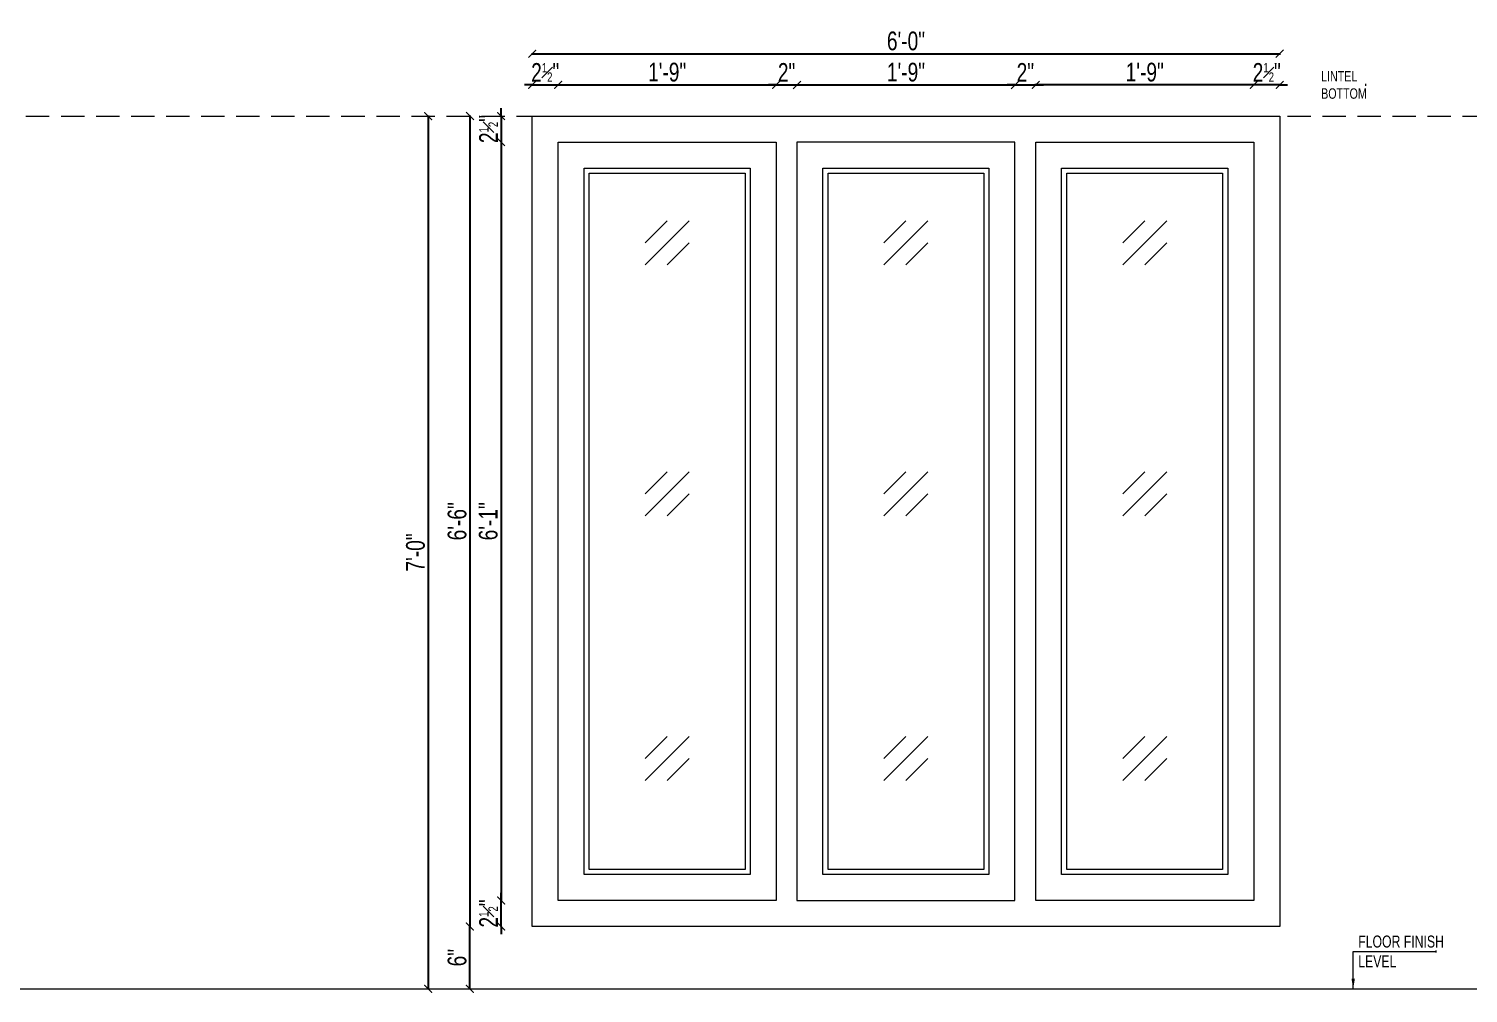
# Model space of a CAD drawing. Header units: inches. Extents: x 3365147 to 3374664, y 1380917 to 1384908.
# Drawn here: x 3372544.5 to 3372683.1, y 1381420 to 1381512.9 of the extents above; entities that cross this region are included whole.
import ezdxf

# ---------------------------------------------------------------- set-up
doc = ezdxf.new("R2010")
doc.units = ezdxf.units.IN
doc.header["$LTSCALE"] = 18
doc.header["$MEASUREMENT"] = 0
doc.header["$PDSIZE"] = -1
doc.linetypes.add('CONTINOUS', pattern=[0])
doc.linetypes.add('HIDDEN2', pattern=[0.1875, 0.125, -0.0625])
for name, color, linetype, lineweight in [('DIM-03_BC', 1, 'Continuous', 9), ('FLOOR FINISHED LEVEL_BC', 1, 'Continuous', 20), ('GLASS-00_BC', 140, 'Continuous', 18), ('LINTEL-00_BC', 41, 'HIDDEN2', 13), ('TEXT ARROW_BC', 4, 'Continuous', 13), ('TEXT_BC', 3, 'CONTINOUS', 18), ('WINDOWS-00_BC', 30, 'Continuous', 18), ('WINDOWS-SHUTTER_BC', 40, 'Continuous', 9)]:
    doc.layers.add(name, color=color, linetype=linetype, lineweight=lineweight)
doc.styles.add('BC-TEXT_GENERAL', font='swisscl.ttf')
doc.styles.add('BC-WALL_DIM', font='swisscl.ttf')
doc.styles.add('BC_ROOM _DIM', font='swisscl.ttf')
doc.dimstyles.new('BC-RD2', dxfattribs={"dimscale": 0.8, "dimtxt": 6, "dimasz": 2.5, "dimexe": 4.5, "dimexo": 0, "dimgap": 1, "dimtad": 1, "dimdec": 4, "dimzin": 3, "dimdsep": 46, "dimlunit": 4, "dimtxsty": 'BC_ROOM _DIM', "dimblk": 'ARCHTICK', "dimcen": 0.0625, "dimdle": 0.25, "dimse1": 1, "dimse2": 1, "dimclrd": 8, "dimclre": 4, "dimclrt": 256, "dimadec": 0, "dimazin": 0, "dimtfac": 0.5, "dimtdec": 4, "dimtix": 1, "dimtofl": 0, "dimtmove": 2, "dimatfit": 2, "dimfxl": 0, "dimfrac": 1, "dimtolj": 1, "dimtzin": 1, "dimarcsym": 0})
doc.dimstyles.new('WALL DIM-02_BC', dxfattribs={"dimtxt": 4, "dimasz": 2, "dimexe": 4.5, "dimexo": 0, "dimgap": 1, "dimtad": 1, "dimdec": 1, "dimzin": 0, "dimdsep": 46, "dimlunit": 4, "dimtxsty": 'BC-WALL_DIM', "dimblk": 'ARCHTICK', "dimcen": 0.0625, "dimdle": 0.25, "dimse1": 1, "dimse2": 1, "dimclrd": 7, "dimclre": 4, "dimclrt": 256, "dimadec": 0, "dimazin": 0, "dimtfac": 0.5, "dimtdec": 1, "dimtix": 1, "dimtofl": 0, "dimtmove": 2, "dimatfit": 2, "dimfxl": 0, "dimfrac": 1, "dimtolj": 1, "dimtzin": 1, "dimlwd": -1, "dimarcsym": 0})

# ---------------------------------------------------------------- blocks, each defined once
blk = doc.blocks.new('ARCHTICK')
at = {"color": 0, "const_width": 0.15}
blk.add_lwpolyline([(-0.5, -0.5), (0.5, 0.5)], dxfattribs=at)
blk = doc.blocks.new('*D1649')
at = {"layer": 'Defpoints', "color": 0, "transparency": 16777216}
for p in [(3372595.49, 1381507.46), (3372592.99, 1381504.46), (3372595.49, 1381501.96)]:
    blk.add_point(p, dxfattribs=at)
at = {"layer": 'DIM-03_BC', "color": 254, "lineweight": -2, "transparency": 16777216}
for p, q in [((3372592.99, 1381507.46), (3372592.24, 1381507.46)), ((3372592.99, 1381507.46), (3372595.49, 1381507.46)), ((3372595.49, 1381507.46), (3372596.24, 1381507.46))]:
    blk.add_line(p, q, dxfattribs=at)
at = {"layer": 'DIM-03_BC', "color": 254, "lineweight": -2, "transparency": 16777216, "xscale": 0.75, "yscale": 0.75, "zscale": 0.75}
blk.add_blockref('ARCHTICK', (3372592.99, 1381507.46), dxfattribs=at)
at = {"layer": 'DIM-03_BC', "color": 254, "lineweight": -2, "transparency": 16777216, "xscale": 0.75, "yscale": 0.75, "zscale": 0.75, "rotation": 180}
blk.add_blockref('ARCHTICK', (3372595.49, 1381507.46), dxfattribs=at)
at = {"layer": 'DIM-03_BC', "transparency": 16777216, "insert": (3372594.24, 1381508.66), "char_height": 1.8, "attachment_point": 5, "style": 'BC_ROOM _DIM'}
blk.add_mtext('\\A1;2{\\H0.5x;\\S1#2;}"', dxfattribs=at)
blk = doc.blocks.new('_ArchTick')
at = {"color": 0, "linetype": 'ByBlock', "const_width": 0.15}
blk.add_lwpolyline([(-0.5, -0.5), (0.5, 0.5)], dxfattribs=at)
blk = doc.blocks.new('*D1650')
at = {"layer": 'Defpoints', "color": 0, "transparency": 16777216}
for p in [(3372616.49, 1381507.46), (3372595.49, 1381501.96), (3372616.49, 1381501.96)]:
    blk.add_point(p, dxfattribs=at)
at = {"layer": 'DIM-03_BC', "color": 254, "lineweight": -2, "transparency": 16777216}
blk.add_line((3372595.41, 1381507.46), (3372616.56, 1381507.46), dxfattribs=at)
at = {"layer": 'DIM-03_BC', "color": 254, "lineweight": -2, "transparency": 16777216, "xscale": 0.75, "yscale": 0.75, "zscale": 0.75, "rotation": 180}
blk.add_blockref('ARCHTICK', (3372595.49, 1381507.46), dxfattribs=at)
at = {"layer": 'DIM-03_BC', "color": 254, "lineweight": -2, "transparency": 16777216, "xscale": 0.75, "yscale": 0.75, "zscale": 0.75}
blk.add_blockref('ARCHTICK', (3372616.49, 1381507.46), dxfattribs=at)
at = {"layer": 'DIM-03_BC', "transparency": 16777216, "insert": (3372605.99, 1381508.68), "char_height": 1.8, "attachment_point": 5, "style": 'BC_ROOM _DIM'}
blk.add_mtext('\\A1;1\'-9"', dxfattribs=at)
blk = doc.blocks.new('*D1651')
at = {"layer": 'Defpoints', "color": 0, "transparency": 16777216}
for p in [(3372639.49, 1381507.46), (3372618.49, 1381501.96), (3372639.49, 1381501.96)]:
    blk.add_point(p, dxfattribs=at)
at = {"layer": 'DIM-03_BC', "color": 254, "lineweight": -2, "transparency": 16777216}
blk.add_line((3372618.41, 1381507.46), (3372639.56, 1381507.46), dxfattribs=at)
at = {"layer": 'DIM-03_BC', "color": 254, "lineweight": -2, "transparency": 16777216, "xscale": 0.75, "yscale": 0.75, "zscale": 0.75, "rotation": 180}
blk.add_blockref('ARCHTICK', (3372618.49, 1381507.46), dxfattribs=at)
at = {"layer": 'DIM-03_BC', "color": 254, "lineweight": -2, "transparency": 16777216, "xscale": 0.75, "yscale": 0.75, "zscale": 0.75}
blk.add_blockref('ARCHTICK', (3372639.49, 1381507.46), dxfattribs=at)
at = {"layer": 'DIM-03_BC', "transparency": 16777216, "insert": (3372628.99, 1381508.68), "char_height": 1.8, "attachment_point": 5, "style": 'BC_ROOM _DIM'}
blk.add_mtext('\\A1;1\'-9"', dxfattribs=at)
blk = doc.blocks.new('*D1652')
at = {"layer": 'Defpoints', "color": 0, "transparency": 16777216}
for p in [(3372664.99, 1381510.46), (3372592.99, 1381504.46), (3372664.99, 1381504.46)]:
    blk.add_point(p, dxfattribs=at)
at = {"layer": 'DIM-03_BC', "color": 254, "lineweight": -2, "transparency": 16777216}
blk.add_line((3372592.91, 1381510.46), (3372665.06, 1381510.46), dxfattribs=at)
at = {"layer": 'DIM-03_BC', "color": 254, "lineweight": -2, "transparency": 16777216, "xscale": 0.75, "yscale": 0.75, "zscale": 0.75, "rotation": 180}
blk.add_blockref('ARCHTICK', (3372592.99, 1381510.46), dxfattribs=at)
at = {"layer": 'DIM-03_BC', "color": 254, "lineweight": -2, "transparency": 16777216, "xscale": 0.75, "yscale": 0.75, "zscale": 0.75}
blk.add_blockref('ARCHTICK', (3372664.99, 1381510.46), dxfattribs=at)
at = {"layer": 'DIM-03_BC', "transparency": 16777216, "insert": (3372628.99, 1381511.68), "char_height": 1.8, "attachment_point": 5, "style": 'BC_ROOM _DIM'}
blk.add_mtext('\\A1;6\'-0"', dxfattribs=at)
blk = doc.blocks.new('*D1653')
at = {"layer": 'Defpoints', "color": 0, "transparency": 16777216}
for p in [(3372592.99, 1381504.46), (3372589.99, 1381501.96), (3372595.49, 1381501.96)]:
    blk.add_point(p, dxfattribs=at)
at = {"layer": 'DIM-03_BC', "color": 254, "lineweight": -2, "transparency": 16777216}
for p, q in [((3372589.99, 1381504.46), (3372589.99, 1381505.21)), ((3372589.99, 1381504.46), (3372589.99, 1381501.96)), ((3372589.99, 1381501.96), (3372589.99, 1381501.21))]:
    blk.add_line(p, q, dxfattribs=at)
at = {"layer": 'DIM-03_BC', "color": 254, "lineweight": -2, "transparency": 16777216, "xscale": 0.75, "yscale": 0.75, "zscale": 0.75}
for p, rotation in [((3372589.99, 1381504.46), 270), ((3372589.99, 1381501.96), 90)]:
    blk.add_blockref('ARCHTICK', p, dxfattribs=dict(at, rotation=rotation))
at = {"layer": 'DIM-03_BC', "transparency": 16777216, "insert": (3372588.78, 1381503.21), "char_height": 1.8, "attachment_point": 5, "rotation": 90, "style": 'BC_ROOM _DIM'}
blk.add_mtext('\\A1;2{\\H0.5x;\\S1#2;}"', dxfattribs=at)
blk = doc.blocks.new('*D1654')
at = {"layer": 'Defpoints', "color": 0, "transparency": 16777216}
for p in [(3372595.49, 1381501.96), (3372589.99, 1381428.96), (3372595.49, 1381428.96)]:
    blk.add_point(p, dxfattribs=at)
at = {"layer": 'DIM-03_BC', "color": 254, "lineweight": -2, "transparency": 16777216}
blk.add_line((3372589.99, 1381502.03), (3372589.99, 1381428.88), dxfattribs=at)
at = {"layer": 'DIM-03_BC', "color": 254, "lineweight": -2, "transparency": 16777216, "xscale": 0.75, "yscale": 0.75, "zscale": 0.75}
for p, rotation in [((3372589.99, 1381501.96), 90), ((3372589.99, 1381428.96), 270)]:
    blk.add_blockref('ARCHTICK', p, dxfattribs=dict(at, rotation=rotation))
at = {"layer": 'DIM-03_BC', "transparency": 16777216, "insert": (3372588.76, 1381465.46), "char_height": 1.8, "attachment_point": 5, "rotation": 90, "style": 'BC_ROOM _DIM'}
blk.add_mtext('\\A1;6\'-1"', dxfattribs=at)
blk = doc.blocks.new('*D1655')
at = {"layer": 'Defpoints', "color": 0, "transparency": 16777216}
for p in [(3372592.99, 1381504.46), (3372586.99, 1381426.46), (3372592.99, 1381426.46)]:
    blk.add_point(p, dxfattribs=at)
at = {"layer": 'DIM-03_BC', "color": 254, "lineweight": -2, "transparency": 16777216}
blk.add_line((3372586.99, 1381504.53), (3372586.99, 1381426.38), dxfattribs=at)
at = {"layer": 'DIM-03_BC', "color": 254, "lineweight": -2, "transparency": 16777216, "xscale": 0.75, "yscale": 0.75, "zscale": 0.75}
for p, rotation in [((3372586.99, 1381504.46), 90), ((3372586.99, 1381426.46), 270)]:
    blk.add_blockref('ARCHTICK', p, dxfattribs=dict(at, rotation=rotation))
at = {"layer": 'DIM-03_BC', "transparency": 16777216, "insert": (3372585.76, 1381465.46), "char_height": 1.8, "attachment_point": 5, "rotation": 90, "style": 'BC_ROOM _DIM'}
blk.add_mtext('\\A1;6\'-6"', dxfattribs=at)
blk = doc.blocks.new('*D1656')
at = {"layer": 'Defpoints', "color": 0, "transparency": 16777216}
for p in [(3372589.99, 1381428.96), (3372595.49, 1381428.96), (3372592.99, 1381426.46)]:
    blk.add_point(p, dxfattribs=at)
at = {"layer": 'DIM-03_BC', "color": 254, "lineweight": -2, "transparency": 16777216}
for p, q in [((3372589.99, 1381428.96), (3372589.99, 1381429.71)), ((3372589.99, 1381426.46), (3372589.99, 1381428.96)), ((3372589.99, 1381426.46), (3372589.99, 1381425.71))]:
    blk.add_line(p, q, dxfattribs=at)
at = {"layer": 'DIM-03_BC', "color": 254, "lineweight": -2, "transparency": 16777216, "xscale": 0.75, "yscale": 0.75, "zscale": 0.75}
for p, rotation in [((3372589.99, 1381428.96), 270), ((3372589.99, 1381426.46), 90)]:
    blk.add_blockref('ARCHTICK', p, dxfattribs=dict(at, rotation=rotation))
at = {"layer": 'DIM-03_BC', "transparency": 16777216, "insert": (3372588.78, 1381427.71), "char_height": 1.8, "attachment_point": 5, "rotation": 90, "style": 'BC_ROOM _DIM'}
blk.add_mtext('\\A1;2{\\H0.5x;\\S1#2;}"', dxfattribs=at)
blk = doc.blocks.new('*D1657')
at = {"layer": 'Defpoints', "color": 0, "transparency": 16777216}
for p in [(3372586.99, 1381426.46), (3372592.99, 1381426.46), (3372592.99, 1381420.46)]:
    blk.add_point(p, dxfattribs=at)
at = {"layer": 'DIM-03_BC', "color": 254, "lineweight": -2, "transparency": 16777216}
blk.add_line((3372586.99, 1381420.38), (3372586.99, 1381426.53), dxfattribs=at)
at = {"layer": 'DIM-03_BC', "color": 254, "lineweight": -2, "transparency": 16777216, "xscale": 0.75, "yscale": 0.75, "zscale": 0.75}
for p, rotation in [((3372586.99, 1381426.46), 90), ((3372586.99, 1381420.46), 270)]:
    blk.add_blockref('ARCHTICK', p, dxfattribs=dict(at, rotation=rotation))
at = {"layer": 'DIM-03_BC', "transparency": 16777216, "insert": (3372585.76, 1381423.46), "char_height": 1.8, "attachment_point": 5, "rotation": 90, "style": 'BC_ROOM _DIM'}
blk.add_mtext('\\A1;6"', dxfattribs=at)
blk = doc.blocks.new('*D1658')
at = {"layer": 'Defpoints', "color": 0, "transparency": 16777216}
for p in [(3372641.49, 1381507.46), (3372641.49, 1381501.96), (3372662.49, 1381501.96)]:
    blk.add_point(p, dxfattribs=at)
at = {"layer": 'DIM-03_BC', "color": 254, "lineweight": -2, "transparency": 16777216}
blk.add_line((3372662.56, 1381507.46), (3372641.41, 1381507.46), dxfattribs=at)
at = {"layer": 'DIM-03_BC', "color": 254, "lineweight": -2, "transparency": 16777216, "xscale": 0.75, "yscale": 0.75, "zscale": 0.75, "rotation": 180}
blk.add_blockref('ARCHTICK', (3372641.49, 1381507.46), dxfattribs=at)
at = {"layer": 'DIM-03_BC', "color": 254, "lineweight": -2, "transparency": 16777216, "xscale": 0.75, "yscale": 0.75, "zscale": 0.75}
blk.add_blockref('ARCHTICK', (3372662.49, 1381507.46), dxfattribs=at)
at = {"layer": 'DIM-03_BC', "transparency": 16777216, "insert": (3372651.99, 1381508.68), "char_height": 1.8, "attachment_point": 5, "style": 'BC_ROOM _DIM'}
blk.add_mtext('\\A1;1\'-9"', dxfattribs=at)
blk = doc.blocks.new('*D1659')
at = {"layer": 'Defpoints', "color": 0, "transparency": 16777216}
for p in [(3372662.49, 1381507.46), (3372664.99, 1381504.46), (3372662.49, 1381501.96)]:
    blk.add_point(p, dxfattribs=at)
at = {"layer": 'DIM-03_BC', "color": 254, "lineweight": -2, "transparency": 16777216}
for p, q in [((3372662.49, 1381507.46), (3372661.74, 1381507.46)), ((3372664.99, 1381507.46), (3372662.49, 1381507.46)), ((3372664.99, 1381507.46), (3372665.74, 1381507.46))]:
    blk.add_line(p, q, dxfattribs=at)
at = {"layer": 'DIM-03_BC', "color": 254, "lineweight": -2, "transparency": 16777216, "xscale": 0.75, "yscale": 0.75, "zscale": 0.75}
blk.add_blockref('ARCHTICK', (3372662.49, 1381507.46), dxfattribs=at)
at = {"layer": 'DIM-03_BC', "color": 254, "lineweight": -2, "transparency": 16777216, "xscale": 0.75, "yscale": 0.75, "zscale": 0.75, "rotation": 180}
blk.add_blockref('ARCHTICK', (3372664.99, 1381507.46), dxfattribs=at)
at = {"layer": 'DIM-03_BC', "transparency": 16777216, "insert": (3372663.74, 1381508.66), "char_height": 1.8, "attachment_point": 5, "style": 'BC_ROOM _DIM'}
blk.add_mtext('\\A1;2{\\H0.5x;\\S1#2;}"', dxfattribs=at)
blk = doc.blocks.new('*D1665')
at = {"layer": 'Defpoints', "color": 0, "transparency": 16777216}
for p in [(3372641.49, 1381507.46), (3372639.49, 1381501.96), (3372641.49, 1381501.96)]:
    blk.add_point(p, dxfattribs=at)
at = {"layer": 'DIM-03_BC', "color": 254, "lineweight": -2, "transparency": 16777216}
for p, q in [((3372639.49, 1381507.46), (3372638.74, 1381507.46)), ((3372639.49, 1381507.46), (3372641.49, 1381507.46)), ((3372641.49, 1381507.46), (3372642.24, 1381507.46))]:
    blk.add_line(p, q, dxfattribs=at)
at = {"layer": 'DIM-03_BC', "color": 254, "lineweight": -2, "transparency": 16777216, "xscale": 0.75, "yscale": 0.75, "zscale": 0.75}
blk.add_blockref('ARCHTICK', (3372639.49, 1381507.46), dxfattribs=at)
at = {"layer": 'DIM-03_BC', "color": 254, "lineweight": -2, "transparency": 16777216, "xscale": 0.75, "yscale": 0.75, "zscale": 0.75, "rotation": 180}
blk.add_blockref('ARCHTICK', (3372641.49, 1381507.46), dxfattribs=at)
at = {"layer": 'DIM-03_BC', "transparency": 16777216, "insert": (3372640.49, 1381508.66), "char_height": 1.8, "attachment_point": 5, "style": 'BC_ROOM _DIM'}
blk.add_mtext('\\A1;2"', dxfattribs=at)
blk = doc.blocks.new('*D1666')
at = {"layer": 'Defpoints', "color": 0, "transparency": 16777216}
for p in [(3372618.49, 1381507.46), (3372616.49, 1381501.96), (3372618.49, 1381501.96)]:
    blk.add_point(p, dxfattribs=at)
at = {"layer": 'DIM-03_BC', "color": 254, "lineweight": -2, "transparency": 16777216}
for p, q in [((3372616.49, 1381507.46), (3372615.74, 1381507.46)), ((3372616.49, 1381507.46), (3372618.49, 1381507.46)), ((3372618.49, 1381507.46), (3372619.24, 1381507.46))]:
    blk.add_line(p, q, dxfattribs=at)
at = {"layer": 'DIM-03_BC', "color": 254, "lineweight": -2, "transparency": 16777216, "xscale": 0.75, "yscale": 0.75, "zscale": 0.75}
blk.add_blockref('ARCHTICK', (3372616.49, 1381507.46), dxfattribs=at)
at = {"layer": 'DIM-03_BC', "color": 254, "lineweight": -2, "transparency": 16777216, "xscale": 0.75, "yscale": 0.75, "zscale": 0.75, "rotation": 180}
blk.add_blockref('ARCHTICK', (3372618.49, 1381507.46), dxfattribs=at)
at = {"layer": 'DIM-03_BC', "transparency": 16777216, "insert": (3372617.49, 1381508.66), "char_height": 1.8, "attachment_point": 5, "style": 'BC_ROOM _DIM'}
blk.add_mtext('\\A1;2"', dxfattribs=at)
blk = doc.blocks.new('*D1677')
at = {"layer": 'Defpoints', "color": 0, "transparency": 16777216}
for p in [(3372592.99, 1381504.46), (3372582.97, 1381420.46), (3372592.99, 1381420.46)]:
    blk.add_point(p, dxfattribs=at)
at = {"layer": 'DIM-03_BC', "color": 254, "lineweight": -2, "transparency": 16777216}
blk.add_line((3372582.97, 1381504.53), (3372582.97, 1381420.38), dxfattribs=at)
at = {"layer": 'DIM-03_BC', "color": 254, "lineweight": -2, "transparency": 16777216, "xscale": 0.75, "yscale": 0.75, "zscale": 0.75}
for p, rotation in [((3372582.97, 1381504.46), 90), ((3372582.97, 1381420.46), 270)]:
    blk.add_blockref('ARCHTICK', p, dxfattribs=dict(at, rotation=rotation))
at = {"layer": 'DIM-03_BC', "transparency": 16777216, "insert": (3372581.75, 1381462.46), "char_height": 1.8, "attachment_point": 5, "rotation": 90, "style": 'BC_ROOM _DIM'}
blk.add_mtext('\\A1;7\'-0"', dxfattribs=at)

msp = doc.modelspace()

# ---------------------------------------------------------------- linework, layer by layer
at = {"layer": 'FLOOR FINISHED LEVEL_BC', "transparency": 33554687}
msp.add_line((3372405.85388, 1381420.4553), (3373535.0443, 1381420.4553), dxfattribs=at)
at = {"layer": 'GLASS-00_BC', "transparency": 33554687}
for p, q in [((3372603.86472, 1381490.13556), (3372608.10736, 1381494.3782)), ((3372603.86472, 1381492.25688), (3372605.98604, 1381494.3782)), ((3372626.86472, 1381490.13556), (3372631.10736, 1381494.3782)), ((3372626.86472, 1381492.25688), (3372628.98604, 1381494.3782)), ((3372649.86472, 1381490.13556), (3372654.10736, 1381494.3782)), ((3372649.86472, 1381492.25688), (3372651.98604, 1381494.3782)), ((3372605.98604, 1381490.13556), (3372608.10736, 1381492.25688)), ((3372628.98604, 1381490.13556), (3372631.10736, 1381492.25688)), ((3372651.98604, 1381490.13556), (3372654.10736, 1381492.25688)), ((3372603.86472, 1381465.97606), (3372608.10736, 1381470.2187)), ((3372603.86472, 1381468.09738), (3372605.98604, 1381470.2187)), ((3372626.86472, 1381465.97606), (3372631.10736, 1381470.2187)), ((3372626.86472, 1381468.09738), (3372628.98604, 1381470.2187)), ((3372649.86472, 1381465.97606), (3372654.10736, 1381470.2187)), ((3372649.86472, 1381468.09738), (3372651.98604, 1381470.2187)), ((3372605.98604, 1381465.97606), (3372608.10736, 1381468.09738)), ((3372628.98604, 1381465.97606), (3372631.10736, 1381468.09738)), ((3372651.98604, 1381465.97606), (3372654.10736, 1381468.09738)), ((3372603.86472, 1381440.49636), (3372608.10736, 1381444.739)), ((3372603.86472, 1381442.61768), (3372605.98604, 1381444.739)), ((3372626.86472, 1381440.49636), (3372631.10736, 1381444.739)), ((3372626.86472, 1381442.61768), (3372628.98604, 1381444.739)), ((3372649.86472, 1381440.49636), (3372654.10736, 1381444.739)), ((3372649.86472, 1381442.61768), (3372651.98604, 1381444.739)), ((3372605.98604, 1381440.49636), (3372608.10736, 1381442.61768)), ((3372628.98604, 1381440.49636), (3372631.10736, 1381442.61768)), ((3372651.98604, 1381440.49636), (3372654.10736, 1381442.61768))]:
    msp.add_line(p, q, dxfattribs=at)
at = {"layer": 'LINTEL-00_BC', "transparency": 33554687}
msp.add_line((3372405.85388, 1381504.4553), (3373535.04429, 1381504.4553), dxfattribs=at)
at = {"layer": 'TEXT ARROW_BC', "transparency": 33554687}
for p, q in [((3372673.26355, 1381507.5553), (3372673.26355, 1381507.3553)), ((3372680.07267, 1381423.95303), (3372680.07267, 1381424.15303))]:
    msp.add_line(p, q, dxfattribs=at)
msp.add_lwpolyline([(3372668.71145, 1381504.4553, 0, 0.2, 0), (3372668.71145, 1381505.1553, 0, 0, 0), (3372668.71145, 1381507.4553, 0, 0, 0), (3372673.26355, 1381507.4553, 0, 0, 0)], format="xyseb", dxfattribs=at)
at = {"layer": 'WINDOWS-00_BC', "transparency": 33554687}
for points in [[(3372592.98604, 1381504.4553), (3372664.98604, 1381504.4553), (3372664.98604, 1381426.4553), (3372592.98604, 1381426.4553)], [(3372595.48604, 1381501.9553), (3372616.48604, 1381501.9553), (3372616.48604, 1381428.9553), (3372595.48604, 1381428.9553)], [(3372639.48604, 1381501.9553), (3372618.48604, 1381501.9553), (3372618.48604, 1381428.9553), (3372639.48604, 1381428.9553)], [(3372641.48604, 1381501.9553), (3372662.48604, 1381501.9553), (3372662.48604, 1381428.9553), (3372641.48604, 1381428.9553)]]:
    msp.add_lwpolyline(points, close=True, dxfattribs=at)
at = {"layer": 'WINDOWS-SHUTTER_BC', "transparency": 33554687}
for points in [[(3372613.98604, 1381431.4553), (3372597.98604, 1381431.4553), (3372597.98604, 1381499.4553), (3372613.98604, 1381499.4553), (3372613.98604, 1381431.4553)], [(3372613.48604, 1381431.9553), (3372598.48604, 1381431.9553), (3372598.48604, 1381498.9553), (3372613.48604, 1381498.9553), (3372613.48604, 1381431.9553)], [(3372636.98604, 1381431.4553), (3372620.98604, 1381431.4553), (3372620.98604, 1381499.4553), (3372636.98604, 1381499.4553), (3372636.98604, 1381431.4553)], [(3372636.48604, 1381431.9553), (3372621.48604, 1381431.9553), (3372621.48604, 1381498.9553), (3372636.48604, 1381498.9553), (3372636.48604, 1381431.9553)], [(3372659.98604, 1381431.4553), (3372643.98604, 1381431.4553), (3372643.98604, 1381499.4553), (3372659.98604, 1381499.4553), (3372659.98604, 1381431.4553)], [(3372659.48604, 1381431.9553), (3372644.48604, 1381431.9553), (3372644.48604, 1381498.9553), (3372659.48604, 1381498.9553), (3372659.48604, 1381431.9553)]]:
    msp.add_lwpolyline(points, dxfattribs=at)

# ---------------------------------------------------------------- texts
at = {"layer": 'TEXT_BC', "transparency": 33554687, "attachment_point": 4, "style": 'BC-TEXT_GENERAL'}
for s, insert, char_height in [('\\A1;LINTEL\\PBOTTOM ', (3372668.98564, 1381507.4553), 1), ('\\A1;FLOOR FINISH\\PLEVEL ', (3372672.55311, 1381424.05303), 1.15)]:
    msp.add_mtext(s, dxfattribs=dict(at, insert=insert, char_height=char_height))

# ---------------------------------------------------------------- dimensions: what is measured, and where the dimension line sits
at = {"layer": 'DIM-03_BC', "transparency": 33554687}
for base, p1, p2, picture, middle in [((3372664.98604, 1381510.4553), (3372592.98604, 1381504.4553), (3372664.98604, 1381504.4553), '*D1652', (3372628.98604, 1381511.67712)), ((3372595.48604, 1381507.4553), (3372592.98604, 1381504.4553), (3372595.48604, 1381501.9553), '*D1649', (3372594.23604, 1381508.65884)), ((3372616.48604, 1381507.4553), (3372595.48604, 1381501.9553), (3372616.48604, 1381501.9553), '*D1650', (3372605.98604, 1381508.67594)), ((3372618.48604, 1381507.4553), (3372616.48604, 1381501.9553), (3372618.48604, 1381501.9553), '*D1666', (3372617.48604, 1381508.65884)), ((3372639.48604, 1381507.4553), (3372618.48604, 1381501.9553), (3372639.48604, 1381501.9553), '*D1651', (3372628.98604, 1381508.67594)), ((3372641.48604, 1381507.4553), (3372639.48604, 1381501.9553), (3372641.48604, 1381501.9553), '*D1665', (3372640.48604, 1381508.65884))]:
    dim = msp.add_linear_dim(base=base, p1=p1, p2=p2, dimstyle='BC-RD2', override={"dimscale": 0.3, "dimtad": 3, "dimdec": 2, "dimpost": '\\X', "dimclrd": 254, "dimtofl": 1}, dxfattribs=at)
    dim.commit()
    dim.dimension.update_dxf_attribs({"geometry": picture, "text_midpoint": middle})
for base, p1, p2, angle, picture, middle in [((3372641.48604, 1381507.4553), (3372662.48604, 1381501.9553), (3372641.48604, 1381501.9553), 180, '*D1658', (3372651.98604, 1381508.67594)), ((3372662.48604, 1381507.4553), (3372664.98604, 1381504.4553), (3372662.48604, 1381501.9553), 180, '*D1659', (3372663.73604, 1381508.65884)), ((3372589.98604, 1381501.9553), (3372592.98604, 1381504.4553), (3372595.48604, 1381501.9553), 270, '*D1653', (3372588.7825, 1381503.2053)), ((3372582.97493, 1381420.4553), (3372592.98604, 1381504.4553), (3372592.98604, 1381420.4553), 90, '*D1677', (3372581.75311, 1381462.4553)), ((3372586.98604, 1381426.4553), (3372592.98604, 1381504.4553), (3372592.98604, 1381426.4553), 270, '*D1655', (3372585.76422, 1381465.4553)), ((3372589.98604, 1381428.9553), (3372595.48604, 1381501.9553), (3372595.48604, 1381428.9553), 270, '*D1654', (3372588.76422, 1381465.4553)), ((3372589.98604, 1381428.9553), (3372592.98604, 1381426.4553), (3372595.48604, 1381428.9553), 90, '*D1656', (3372588.7825, 1381427.7053)), ((3372586.98604, 1381426.4553), (3372592.98604, 1381420.4553), (3372592.98604, 1381426.4553), 90, '*D1657', (3372585.76422, 1381423.4553))]:
    dim = msp.add_linear_dim(base=base, p1=p1, p2=p2, angle=angle, dimstyle='BC-RD2', override={"dimscale": 0.3, "dimtad": 3, "dimdec": 2, "dimpost": '\\X', "dimclrd": 254, "dimtofl": 1}, dxfattribs=at)
    dim.commit()
    dim.dimension.update_dxf_attribs({"geometry": picture, "text_midpoint": middle})

# ---------------------------------------------------------------- leaders
at = {"layer": 'TEXT ARROW_BC', "transparency": 33554687}
msp.add_leader([(3372672.06856, 1381420.44598), (3372672.06856, 1381424.05303), (3372680.07267, 1381424.05303)], dimstyle='WALL DIM-02_BC', override={"dimasz": 1, "dimgap": 1, "dimtad": 0, "dimclrd": 256, "dimfxl": 3, "dimfxlon": 1, "dimarcsym": 1}, dxfattribs=at)

doc.saveas('drawing.dxf')
